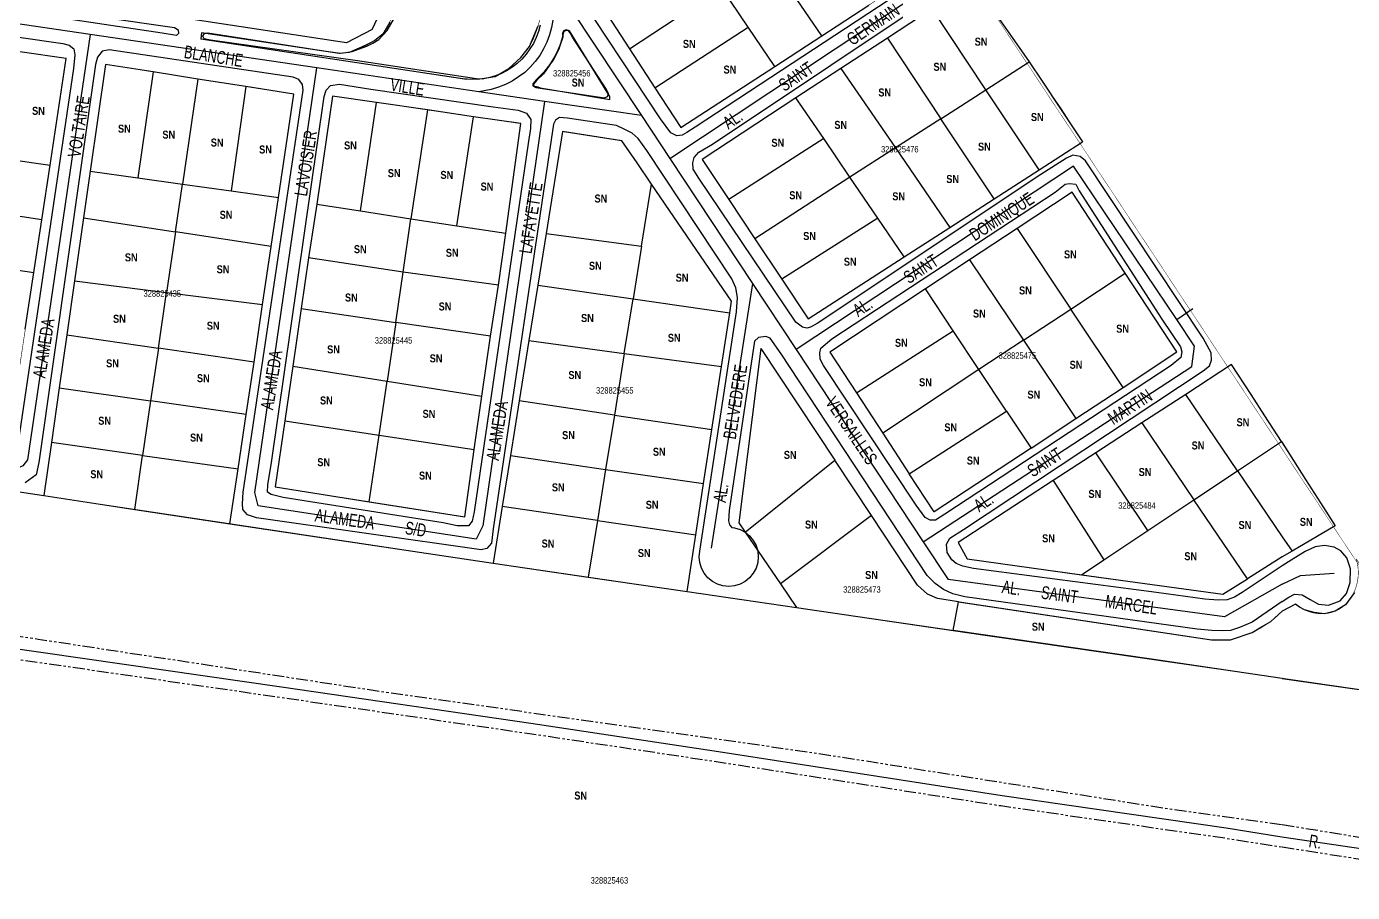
# Model space of a CAD drawing. Extents: x 204381 to 207261, y 4847713 to 4851061.
# Drawn here: x 205404 to 205818.2, y 4850411.3 to 4850681.8 of the extents above; entities that cross this region are included whole.
import ezdxf
from ezdxf.enums import TextEntityAlignment as Align

# ---------------------------------------------------------------- set-up
doc = ezdxf.new("R2010")
doc.units = 0
doc.header["$LTSCALE"] = 1.5
doc.header["$MEASUREMENT"] = 0
doc.linetypes.add('PHANTOMX2', pattern=[5, 2.5, -0.5, 0.5, -0.5, 0.5, -0.5])
for name, color, linetype in [('CD-MALHA-LOTES', 40, 'CONTINUOUS'), ('CD_TXT_QUADRA', 7, 'CONTINUOUS'), ('LM-LIM-SETOR-FISCAL', 7, 'CONTINUOUS'), ('RU-QUADRAS', 210, 'CONTINUOUS'), ('SV-EIXO-RUA-N-PAV', 6, 'CONTINUOUS'), ('SV-EIXO-RUA-PAV', 20, 'CONTINUOUS'), ('SV-RUA-NAO-PAV-S-GUIA-C-GUIA', 7, 'PHANTOMX2'), ('SV-RUA-PAVIM-S-GUIA-C-GUIA', 7, 'CONTINUOUS'), ('SV-TXT-RUA-N-PAV-S-GUIA-C-GUIA', 7, 'CONTINUOUS'), ('SV-TXT-RUA-PAV-S-GUIA-C-GUIA', 7, 'CONTINUOUS'), ('Th_NmrPort', 7, 'CONTINUOUS')]:
    doc.layers.add(name, color=color, linetype=linetype)
doc.styles.add('3288-25-2D_TXT$0$ARIAL', font='ARIAL.TTF')
doc.styles.add('ARIAL', font='ARIAL.TTF')
doc.styles.get("Standard").update_dxf_attribs({"font": 'swisscbo.ttf'})
doc.linetypes.add('Limite', pattern='A,20,-3,[130,ltypeshp.shx,S=6.35,R=0,X=0,Y=0],-3,20', length=46)

msp = doc.modelspace()

# ---------------------------------------------------------------- linework, layer by layer
at = {"layer": 'CD-MALHA-LOTES', "linetype": 'Continuous'}
for points in [[(205652.41, 4850678.89), (205635.71, 4850703.46)], [(205592.37, 4850674.82), (205621.23, 4850693.89)], [(205629.47, 4850681.63), (205621.23, 4850693.89)], [(205703.59, 4850690.37), (205715.55, 4850673.17)], [(205584.03, 4850687.6), (205592.37, 4850674.82)], [(205652.41, 4850678.89), (205667.12, 4850688.48)], [(205686.87, 4850687.35), (205672.92, 4850678.21)], [(205703.67, 4850662.08), (205686.87, 4850687.35)], [(205517.53, 4850683.22), (205515.32, 4850679.47)], [(205561.14, 4850675.56), (205563.85, 4850682.03)], [(205572.6, 4850680.83), (205571.75, 4850680.49)], [(205573.62, 4850680.49), (205572.6, 4850680.83)], [(205600.33, 4850662.62), (205629.47, 4850681.63)], [(205637.73, 4850669.32), (205629.47, 4850681.63)], [(205458.66, 4850679.84), (205458.4, 4850677.92)], [(205458.4, 4850677.92), (205540.77, 4850665.52)], [(205501.74, 4850673.35), (205458.66, 4850679.84)], [(205512.77, 4850677.43), (205509.89, 4850675.9)], [(205515.32, 4850679.47), (205512.77, 4850677.43)], [(205571.58, 4850678.45), (205570.56, 4850675.73)], [(205571.75, 4850680.49), (205571.41, 4850679.64)], [(205571.41, 4850679.64), (205571.58, 4850678.45)], [(205586.18, 4850659.9), (205573.62, 4850680.49)], [(205637.73, 4850669.32), (205652.41, 4850678.89)], [(205672.92, 4850678.21), (205658.43, 4850668.71)], [(205672.92, 4850678.21), (205689.63, 4850653.02)], [(205416.4, 4850671.85), (205401.88, 4850673.95)], [(205504.8, 4850673.69), (205501.74, 4850673.35)], [(205507.17, 4850674.71), (205504.8, 4850673.69)], [(205509.89, 4850675.9), (205507.17, 4850674.71)], [(205558.42, 4850672.15), (205561.14, 4850675.56)], [(205569.21, 4850672.84), (205567.34, 4850669.77)], [(205570.56, 4850675.73), (205569.21, 4850672.84)], [(205592.37, 4850674.82), (205600.33, 4850662.62)], [(205715.55, 4850673.17), (205717.18, 4850670.81)], [(205411.36, 4850638.49), (205416.4, 4850671.85)], [(205428.67, 4850669.97), (205423.91, 4850636.65)], [(205443.56, 4850667.62), (205428.67, 4850669.97)], [(205550.45, 4850666.2), (205554.69, 4850668.75)], [(205554.69, 4850668.75), (205558.42, 4850672.15)], [(205567.34, 4850669.77), (205565.47, 4850667.05)], [(205608.42, 4850650.22), (205637.73, 4850669.32)], [(205658.43, 4850668.71), (205644.37, 4850659.5)], [(205658.43, 4850668.71), (205675.44, 4850643.87)], [(205703.67, 4850662.08), (205717.18, 4850670.81)], [(205717.18, 4850670.81), (205721.25, 4850664.74)], [(205443.56, 4850667.62), (205438.76, 4850634.56)], [(205457.54, 4850665.41), (205443.56, 4850667.62)], [(205457.54, 4850665.41), (205452.72, 4850632.6)], [(205472.55, 4850663.04), (205457.54, 4850665.41)], [(205540.77, 4850665.52), (205545.02, 4850665.35)], [(205545.02, 4850665.35), (205550.45, 4850666.2)], [(205563.44, 4850665.01), (205562.42, 4850663.81)], [(205565.47, 4850667.05), (205563.44, 4850665.01)], [(205721.25, 4850664.74), (205726.84, 4850656.4)], [(205472.55, 4850663.04), (205467.88, 4850630.46)], [(205487.53, 4850660.67), (205472.55, 4850663.04)], [(205482.72, 4850628.37), (205487.53, 4850660.67)], [(205499.58, 4850660.1), (205494.69, 4850626.28)], [(205513.33, 4850658.08), (205499.58, 4850660.1)], [(205562.42, 4850663.81), (205562.42, 4850663.3)], [(205562.42, 4850663.3), (205563.77, 4850662.96)], [(205563.77, 4850662.96), (205564.45, 4850662.62)], [(205564.45, 4850662.62), (205586.18, 4850659.05)], [(205600.33, 4850662.62), (205608.42, 4850650.22)], [(205689.63, 4850653.02), (205703.67, 4850662.08)], [(205720.32, 4850637.04), (205703.67, 4850662.08)], [(205508.36, 4850624.18), (205513.33, 4850658.08)], [(205529.21, 4850655.75), (205513.33, 4850658.08)], [(205586.18, 4850659.05), (205586.18, 4850659.9)], [(205644.37, 4850659.5), (205615.07, 4850640.3)], [(205653.03, 4850646.78), (205644.37, 4850659.5)], [(205726.84, 4850656.4), (205733.92, 4850645.81)], [(205529.21, 4850655.75), (205524.02, 4850621.68)], [(205543.62, 4850653.64), (205529.21, 4850655.75)], [(205538.43, 4850619.5), (205543.62, 4850653.64)], [(205558.38, 4850651.47), (205543.62, 4850653.64)], [(205689.63, 4850653.02), (205675.44, 4850643.87)], [(205706.25, 4850627.96), (205689.63, 4850653.02)], [(205553.69, 4850617.25), (205558.38, 4850651.47)], [(205571.43, 4850648.97), (205566.32, 4850617.15)], [(205589.96, 4850646.07), (205571.43, 4850648.97)], [(205594.75, 4850639.19), (205589.96, 4850646.07)], [(205653.03, 4850646.78), (205623.42, 4850627.73)], [(205661.25, 4850634.71), (205653.03, 4850646.78)], [(205675.44, 4850643.87), (205661.25, 4850634.71)], [(205675.44, 4850643.87), (205692.42, 4850619.04)], [(205720.32, 4850637.04), (205733.92, 4850645.81)], [(205396.91, 4850640.59), (205411.36, 4850638.49)], [(205615.07, 4850640.3), (205623.42, 4850627.73)], [(205408.78, 4850621.42), (205411.36, 4850638.49)], [(205423.91, 4850636.65), (205421.82, 4850622.02)], [(205423.91, 4850636.65), (205438.76, 4850634.56)], [(205599.28, 4850632.55), (205594.75, 4850639.19)], [(205706.25, 4850627.96), (205720.32, 4850637.04)], [(205438.76, 4850634.56), (205452.72, 4850632.6)], [(205450.52, 4850617.65), (205452.72, 4850632.6)], [(205452.72, 4850632.6), (205467.88, 4850630.46)], [(205596.16, 4850613.19), (205599.28, 4850632.55)], [(205624.28, 4850595.96), (205599.28, 4850632.55)], [(205661.25, 4850634.71), (205631.53, 4850615.53)], [(205669.93, 4850621.94), (205661.25, 4850634.71)], [(205467.88, 4850630.46), (205482.72, 4850628.37)], [(205480.44, 4850613.08), (205482.72, 4850628.37)], [(205623.42, 4850627.73), (205631.53, 4850615.53)], [(205692.42, 4850619.04), (205706.25, 4850627.96)], [(205730.63, 4850630.11), (205713.44, 4850618.75)], [(205747.24, 4850604.74), (205730.63, 4850630.11)], [(205408.78, 4850621.42), (205379.3, 4850625.94)], [(205494.69, 4850626.28), (205492.12, 4850609.5)], [(205494.69, 4850626.28), (205508.36, 4850624.18)], [(205508.36, 4850624.18), (205524.02, 4850621.68)], [(205406.3, 4850604.99), (205408.78, 4850621.42)], [(205421.82, 4850622.02), (205419.01, 4850602.38)], [(205421.82, 4850622.02), (205450.52, 4850617.65)], [(205521.68, 4850605.12), (205524.02, 4850621.68)], [(205524.02, 4850621.68), (205538.43, 4850619.5)], [(205538.43, 4850619.5), (205553.69, 4850617.25)], [(205669.93, 4850621.94), (205639.92, 4850602.9)], [(205678.16, 4850609.84), (205669.93, 4850621.94)], [(205678.16, 4850609.84), (205692.42, 4850619.04)], [(205713.44, 4850618.75), (205698.54, 4850608.9)], [(205713.44, 4850618.75), (205730.24, 4850593.55)], [(205450.52, 4850617.65), (205447.75, 4850598.74)], [(205480.44, 4850613.08), (205450.52, 4850617.65)], [(205551.45, 4850600.96), (205553.69, 4850617.25)], [(205566.32, 4850617.15), (205563.72, 4850600.96)], [(205566.32, 4850617.15), (205596.16, 4850613.19)], [(205631.53, 4850615.53), (205639.92, 4850602.9)], [(205477.74, 4850594.95), (205480.44, 4850613.08)], [(205596.16, 4850613.19), (205593.49, 4850596.69)], [(205376.82, 4850609.38), (205406.3, 4850604.99)], [(205492.12, 4850609.5), (205489.8, 4850593.67)], [(205521.68, 4850605.12), (205492.12, 4850609.5)], [(205648.17, 4850590.5), (205678.16, 4850609.84)], [(205698.54, 4850608.9), (205684.79, 4850599.82)], [(205698.54, 4850608.9), (205715.41, 4850583.78)], [(205403.62, 4850587.31), (205406.3, 4850604.99)], [(205419.01, 4850602.38), (205416.59, 4850585.47)], [(205419.01, 4850602.38), (205447.75, 4850598.74)], [(205519.37, 4850589.34), (205521.68, 4850605.12)], [(205551.45, 4850600.96), (205521.68, 4850605.12)], [(205639.92, 4850602.9), (205648.17, 4850590.5)], [(205730.24, 4850593.55), (205747.24, 4850604.74)], [(205763.36, 4850580.13), (205747.24, 4850604.74)], [(205445.19, 4850581.32), (205447.75, 4850598.74)], [(205447.75, 4850598.74), (205477.74, 4850594.95)], [(205548.93, 4850585.12), (205551.45, 4850600.96)], [(205563.72, 4850600.96), (205560.95, 4850583.72)], [(205563.72, 4850600.96), (205593.49, 4850596.69)], [(205684.79, 4850599.82), (205654.95, 4850580.1)], [(205693.48, 4850586.74), (205684.79, 4850599.82)], [(205475.07, 4850576.98), (205477.74, 4850594.95)], [(205590.75, 4850579.7), (205593.49, 4850596.69)], [(205593.49, 4850596.69), (205623.73, 4850592.36)], [(205623.73, 4850592.36), (205624.28, 4850595.96)], [(205489.8, 4850593.67), (205487.24, 4850575.74)], [(205489.8, 4850593.67), (205519.37, 4850589.34)], [(205621.15, 4850575.6), (205623.73, 4850592.36)], [(205715.41, 4850583.78), (205730.24, 4850593.55)], [(205746.56, 4850569.07), (205730.24, 4850593.55)], [(205416.59, 4850585.47), (205414.23, 4850568.96)], [(205416.59, 4850585.47), (205445.19, 4850581.32)], [(205519.37, 4850589.34), (205516.66, 4850571.02)], [(205548.93, 4850585.12), (205519.37, 4850589.34)], [(205663.24, 4850567.41), (205693.48, 4850586.74)], [(205701.53, 4850574.63), (205693.48, 4850586.74)], [(205445.19, 4850581.32), (205442.77, 4850564.87)], [(205475.07, 4850576.98), (205445.19, 4850581.32)], [(205546.24, 4850566.28), (205548.93, 4850585.12)], [(205560.95, 4850583.72), (205557.91, 4850564.84)], [(205560.95, 4850583.72), (205590.75, 4850579.7)], [(205633.39, 4850581.26), (205626.47, 4850526.77)], [(205633.39, 4850581.26), (205656.55, 4850546.29)], [(205715.41, 4850583.78), (205701.53, 4850574.63)], [(205715.41, 4850583.78), (205731.81, 4850559.35)], [(205590.75, 4850579.7), (205587.64, 4850560.43)], [(205590.75, 4850579.7), (205621.15, 4850575.6)], [(205654.95, 4850580.1), (205663.24, 4850567.41)], [(205746.56, 4850569.07), (205763.36, 4850580.13)], [(205472.63, 4850560.6), (205475.07, 4850576.98)], [(205487.24, 4850575.74), (205484.73, 4850558.59)], [(205487.24, 4850575.74), (205516.66, 4850571.02)], [(205618.13, 4850555.9), (205621.15, 4850575.6)], [(205701.53, 4850574.63), (205671.46, 4850554.82)], [(205710.14, 4850561.67), (205701.53, 4850574.63)], [(205780.46, 4850576.18), (205766.19, 4850566.9)], [(205786.53, 4850566.87), (205780.46, 4850576.18)], [(205414.23, 4850568.96), (205411.78, 4850551.83)], [(205414.23, 4850568.96), (205442.77, 4850564.87)], [(205514.16, 4850554.15), (205516.66, 4850571.02)], [(205516.66, 4850571.02), (205546.24, 4850566.28)], [(205731.81, 4850559.35), (205746.56, 4850569.07)], [(205442.77, 4850564.87), (205440.27, 4850547.83)], [(205472.63, 4850560.6), (205442.77, 4850564.87)], [(205543.88, 4850549.68), (205546.24, 4850566.28)], [(205557.91, 4850564.84), (205555.16, 4850547.75)], [(205587.64, 4850560.43), (205557.91, 4850564.84)], [(205663.24, 4850567.41), (205671.46, 4850554.82)], [(205766.19, 4850566.9), (205752.45, 4850557.96)], [(205782.33, 4850543.03), (205766.19, 4850566.9)], [(205790.87, 4850560.2), (205786.53, 4850566.87)], [(205470.11, 4850543.65), (205472.63, 4850560.6)], [(205679.78, 4850542.08), (205710.14, 4850561.67)], [(205710.14, 4850561.67), (205717.81, 4850550.13)], [(205484.73, 4850558.59), (205481.72, 4850537.98)], [(205484.73, 4850558.59), (205514.16, 4850554.15)], [(205587.64, 4850560.43), (205584.9, 4850543.45)], [(205587.64, 4850560.43), (205618.13, 4850555.9)], [(205717.81, 4850550.13), (205731.81, 4850559.35)], [(205752.45, 4850557.96), (205738.03, 4850548.58)], [(205752.45, 4850557.96), (205768.71, 4850533.97)], [(205796.09, 4850552.19), (205790.87, 4850560.2)], [(205511.08, 4850533.35), (205514.16, 4850554.15)], [(205514.16, 4850554.15), (205543.88, 4850549.68)], [(205615.53, 4850539.02), (205618.13, 4850555.9)], [(205671.46, 4850554.82), (205679.78, 4850542.08)], [(205411.78, 4850551.83), (205409.41, 4850535.25)], [(205440.27, 4850547.83), (205411.78, 4850551.83)], [(205540.88, 4850528.66), (205543.88, 4850549.68)], [(205717.81, 4850550.13), (205687.54, 4850530.19)], [(205738.03, 4850548.58), (205724.77, 4850539.96)], [(205754.33, 4850524.39), (205738.03, 4850548.58)], [(205782.33, 4850543.03), (205796.09, 4850552.19)], [(205796.09, 4850552.19), (205803.6, 4850540.33)], [(205328.79, 4850547.41), (205409.41, 4850535.25)], [(205437.79, 4850530.97), (205440.27, 4850547.83)], [(205440.27, 4850547.83), (205470.11, 4850543.65)], [(205555.16, 4850547.75), (205552.62, 4850531.91)], [(205555.16, 4850547.75), (205584.9, 4850543.45)], [(205628.5, 4850523.81), (205656.55, 4850546.29)], [(205667.96, 4850529.07), (205656.55, 4850546.29)], [(205467.55, 4850526.49), (205470.11, 4850543.65)], [(205584.9, 4850543.45), (205582.32, 4850527.53)], [(205584.9, 4850543.45), (205615.53, 4850539.02)], [(205687.54, 4850530.19), (205679.78, 4850542.08)], [(205724.77, 4850539.96), (205695.09, 4850520.66)], [(205724.77, 4850539.96), (205740.53, 4850515.21)], [(205768.71, 4850533.97), (205782.33, 4850543.03)], [(205782.33, 4850543.03), (205796.3, 4850522.36)], [(205803.6, 4850540.33), (205809.18, 4850531.55)], [(205481.72, 4850537.98), (205511.08, 4850533.35)], [(205613.07, 4850522.99), (205615.53, 4850539.02)], [(205409.41, 4850535.25), (205437.79, 4850530.97)], [(205511.08, 4850533.35), (205540.88, 4850528.66)], [(205552.62, 4850531.91), (205549.76, 4850514.17)], [(205582.32, 4850527.53), (205552.62, 4850531.91)], [(205754.33, 4850524.39), (205768.71, 4850533.97)], [(205785.45, 4850509.27), (205768.71, 4850533.97)], [(205809.18, 4850531.55), (205812.83, 4850525.82)], [(205437.79, 4850530.97), (205467.55, 4850526.49)], [(205582.32, 4850527.53), (205579.47, 4850509.82)], [(205582.32, 4850527.53), (205613.07, 4850522.99)], [(205667.96, 4850529.07), (205639.49, 4850507.73)], [(205682.38, 4850507.31), (205667.96, 4850529.07)], [(205467.55, 4850526.49), (205549.76, 4850514.17)], [(205626.47, 4850526.77), (205628.5, 4850523.81)], [(205628.5, 4850523.81), (205639.49, 4850507.73)], [(205740.53, 4850515.21), (205754.33, 4850524.39)], [(205812.83, 4850525.82), (205799.4, 4850517.92)], [(205610.35, 4850505.3), (205613.07, 4850522.99)], [(205695.09, 4850520.66), (205697.87, 4850515.49)], [(205796.3, 4850522.36), (205799.4, 4850517.92)], [(205697.87, 4850515.49), (205733.55, 4850510.55)], [(205733.55, 4850510.55), (205740.53, 4850515.21)], [(205796.3, 4850516.09), (205785.45, 4850509.27)], [(205799.4, 4850517.92), (205796.3, 4850516.09)], [(205549.76, 4850514.17), (205579.47, 4850509.82)], [(205579.47, 4850509.82), (205610.35, 4850505.3)], [(205639.49, 4850507.73), (205644.57, 4850500.29)], [(205685.51, 4850504.52), (205682.38, 4850507.31)], [(205733.55, 4850510.55), (205777.75, 4850504.44)], [(205777.75, 4850504.44), (205785.45, 4850509.27)], [(205610.35, 4850505.3), (205644.57, 4850500.29)], [(205688.63, 4850503.12), (205685.51, 4850504.52)], [(205695.19, 4850502.12), (205688.63, 4850503.12)], [(205818.83, 4850504.98), (205816.04, 4850501.16)], [(205644.57, 4850500.29), (205693.52, 4850493.13)], [(205693.52, 4850493.13), (205695.19, 4850502.12)], [(205695.19, 4850502.12), (205774.18, 4850490.23)], [(205793.9, 4850496.98), (205796.3, 4850499.12)], [(205800.42, 4850501.39), (205796.3, 4850499.12)], [(205801.68, 4850500.44), (205800.42, 4850501.39)], [(205803.28, 4850499.54), (205801.68, 4850500.44)], [(205806.3, 4850498.7), (205803.28, 4850499.54)], [(205809.5, 4850498.36), (205806.3, 4850498.7)], [(205812.85, 4850499.16), (205809.5, 4850498.36)], [(205816.04, 4850501.16), (205812.85, 4850499.16)], [(205789.82, 4850494.24), (205792.77, 4850495.98)], [(205792.77, 4850495.98), (205793.9, 4850496.98)], [(205755.41, 4850484.12), (205693.52, 4850493.13)], [(205774.18, 4850490.23), (205780.08, 4850490.23)], [(205780.08, 4850490.23), (205786.86, 4850492.49)], [(205786.86, 4850492.49), (205789.82, 4850494.24)], [(205796.3, 4850478.17), (205755.41, 4850484.12)], [(205796.3, 4850478.17), (205849.33, 4850470.51)]]:
    msp.add_lwpolyline(points, dxfattribs=at)
at = {"layer": 'LM-LIM-SETOR-FISCAL', "linetype": 'Limite', "ltscale": 0.1, "const_width": 0.13, "flags": 128}
msp.add_lwpolyline([(206960.49, 4848346.74), (206519.68, 4848013.26), (206524.96, 4848001.52), (206186.17, 4847750.07), (206137.65, 4847714.77), (206055.88, 4847783.52), (206022.18, 4847808.19), (206018.12, 4847816.07), (206019.95, 4847830.66), (206053.3, 4847836.03), (206059.06, 4847868.43), (206040.45, 4847926.27), (206039.82, 4847951.17), (206026.44, 4847964.39), (205980.98, 4848000.04), (205948.86, 4848053.95), (205885.79, 4848047.59), (205885.38, 4848100.28), (205758.68, 4848087.81), (205748.41, 4848134.36), (205855.06, 4848144.19), (205857.54, 4848167.98), (205826.48, 4848206.22), (205791.25, 4848260.92), (205756.8, 4848299.01), (205692.97, 4848280.46), (205710.22, 4848439.16), (205051.32, 4848428.57), (204677.84, 4848416.25), (204661.89, 4848420.75), (204677.59, 4848456.68), (204685.73, 4848493.72), (204687.66, 4848576.43), (204676.79, 4848658.68), (204674.85, 4848798.87), (204665.61, 4849337.36), (204658.49, 4849545.69), (204657.02, 4849545.63), (204645.12, 4849704.28), (204643.71, 4849869.24), (204651.14, 4849927.22), (204647.62, 4849990.33), (204636.26, 4850264.54), (204381.83, 4850909.69), (204986.84, 4850806.73), (205140.83, 4850787.35), (205201.03, 4850796.27), (205245.63, 4850823.19), (205310.25, 4850896.98), (205324.08, 4850905.65), (205327.72, 4850908.15), (205339.74, 4850916.46), (205358.28, 4850945.44), (205381.54, 4850978.24), (205458.47, 4851060.64), (205958.1, 4850305), (206256.21, 4850261.19), (206296.36, 4850246.47), (206381.84, 4850187.26), (206402.35, 4850183.32), (206465.45, 4850155.1), (206438.69, 4850087.64), (206416.16, 4850016.08), (206422.43, 4850015.06), (206376.86, 4849879.93), (206318.97, 4849888.04), (206311.32, 4849828.25), (206177.89, 4849842.97), (206161.27, 4849779.77), (206627.66, 4849358.82), (206746.45, 4849445.1), (206955.53, 4849187.19), (207019.34, 4849111.98), (207025.31, 4849104.91), (207033.93, 4849094.44), (207048.4, 4849077.1), (207039.09, 4849069.24), (207026.18, 4849059.14), (207002.58, 4849038.25), (206981.71, 4849023.09), (206966.26, 4849011.39), (206958.44, 4849004.76), (206968.98, 4848989.87), (206978.67, 4848976.02), (207002.49, 4848944.75), (207008.79, 4848936.89), (207034.07, 4848905.39), (207054.15, 4848879.42), (207075.28, 4848852.41), (207089.04, 4848833.89), (207099.68, 4848804.07), (207108.98, 4848791.97), (207114.21, 4848785.08), (207138.58, 4848756.16), (207148.67, 4848740.27), (207162.16, 4848719.72), (207199.66, 4848661.86), (207214.13, 4848640.25), (207233.64, 4848611.27), (207250.42, 4848586.92), (207261.26, 4848571.24), (207169.66, 4848504.88), (207140.72, 4848483.45), (207106.7, 4848455.88), (207093.59, 4848446.09), (207051.18, 4848413.73)], close=True, dxfattribs=at)
at = {"layer": 'RU-QUADRAS', "color": 6, "linetype": 'Continuous', "const_width": 0.18}
for points in [[(205575.81, 4850700.19), (205651.31, 4850750.03), (205684.46, 4850699.78), (205608.42, 4850650.22)], [(205615.07, 4850640.3), (205699.81, 4850695.82), (205727.26, 4850656.21), (205733.92, 4850645.81), (205648.17, 4850590.5)], [(205338.89, 4850558.42), (205357.73, 4850680.33), (205416.4, 4850671.85), (205397.98, 4850549.95)], [(205409.41, 4850535.24), (205428.67, 4850669.97), (205487.53, 4850660.67), (205467.55, 4850526.46), (205438.93, 4850530.79)], [(205549.76, 4850514.17), (205571.43, 4850648.97), (205589.96, 4850646.07), (205624.28, 4850595.96), (205610.35, 4850505.3)], [(205654.95, 4850580.1), (205730.63, 4850630.11), (205763.36, 4850580.13), (205687.54, 4850530.19)]]:
    msp.add_lwpolyline(points, close=True, dxfattribs=at)
for points in [[(205458.4, 4850677.92), (205458.66, 4850679.84), (205501.74, 4850673.35), (205504.8, 4850673.69), (205512.77, 4850677.43), (205515.32, 4850679.47), (205521.43, 4850690.37), (205523.63, 4850697, -0.07318), (205527.88, 4850702.62), (205533.65, 4850706.36), (205538.4, 4850707.9, -0.054332), (205547.73, 4850707.73, -0.09162), (205556.9, 4850703.64, -0.052993), (205562.33, 4850696.66), (205564.02, 4850692.92), (205564.87, 4850686.79, -0.093048), (205561.14, 4850675.56), (205558.42, 4850672.15, -0.099167), (205550.45, 4850666.2), (205545.02, 4850665.35), (205540.77, 4850665.52)], [(205562.42, 4850663.3), (205562.42, 4850663.81), (205565.47, 4850667.05), (205569.21, 4850672.84), (205571.58, 4850678.45, -0.267309), (205571.75, 4850680.49), (205572.6, 4850680.83), (205573.62, 4850680.49), (205586.18, 4850659.9), (205586.18, 4850659.05), (205564.45, 4850662.62)], [(205481.72, 4850537.98), (205499.58, 4850660.1), (205558.38, 4850651.47), (205551.45, 4850600.96, 0.008072), (205540.88, 4850528.66)], [(205626.47, 4850526.76), (205633.39, 4850581.26), (205682.38, 4850507.31), (205685.51, 4850504.52), (205688.63, 4850503.12), (205695.19, 4850502.12), (205774.18, 4850490.23), (205780.08, 4850490.23), (205786.86, 4850492.49, 0.097089), (205796.3, 4850499.12), (205800.42, 4850501.39, 0.195784), (205809.5, 4850498.36, 0.164249), (205816.04, 4850501.16, 0.270305), (205819.41, 4850515.49), (205849.27, 4850470.52), (205644.57, 4850500.29)], [(205695.09, 4850520.66), (205780.46, 4850576.18), (205812.84, 4850525.82, 0.014514), (205777.75, 4850504.44), (205697.87, 4850515.49)], [(205304.76, 4850551.03), (205395.75, 4850537.31, 0.002262), (205849.27, 4850470.52), (205880.91, 4850423.04), (205948.37, 4850320.06), (205796.3, 4850342.94), (205284.76, 4850417.61)]]:
    msp.add_lwpolyline(points, format="xyb", close=True, dxfattribs=at)
at = {"layer": 'SV-EIXO-RUA-N-PAV', "flags": 128}
for points in [[(205763.31, 4850590.25), (205768.35, 4850593.72)], [(205273.18, 4850508.97), (205293.94, 4850505.27), (205316.5, 4850501.25), (205384.55, 4850489.81), (205483.6, 4850475.47), (205561.58, 4850464.13), (205618.86, 4850455.55), (205708.8, 4850441.6), (205778.79, 4850431.5), (205796.19, 4850428.65)], [(205796.19, 4850428.65), (205874.5, 4850417.13)]]:
    msp.add_lwpolyline(points, dxfattribs=at)
at = {"layer": 'SV-EIXO-RUA-PAV', "flags": 128}
for points in [[(205406.76, 4850940.49), (205445.74, 4850881.51), (205463.48, 4850854.68), (205485.96, 4850820.66), (205525.78, 4850760.42), (205530.13, 4850753.83), (205563.57, 4850703.23), (205564.96, 4850701.12), (205566.78, 4850698.38), (205596.13, 4850653.97), (205604.96, 4850640.61), (205630.79, 4850601.52), (205644.43, 4850580.89), (205684.14, 4850520.8), (205691.89, 4850509.08)], [(205511.95, 4850680.89), (205515.46, 4850688.21), (205525.18, 4850751.67)], [(205511.95, 4850680.89), (205503.98, 4850676.74), (205358.45, 4850698.91), (205354.04, 4850701.53), (205351.81, 4850702.86), (205303.83, 4850710.29)], [(205604.96, 4850640.61), (205687.57, 4850695.48), (205689.22, 4850701.82)], [(205566.78, 4850698.38), (205567.71, 4850693.22), (205568.21, 4850690.9), (205568.49, 4850688.55), (205568.54, 4850686.18), (205568.38, 4850683.82), (205567.99, 4850681.48), (205567.39, 4850679.19), (205566.57, 4850676.96), (205565.55, 4850674.82), (205564.33, 4850672.79), (205562.93, 4850670.88), (205561.35, 4850669.11), (205559.62, 4850667.49), (205557.74, 4850666.05), (205555.74, 4850664.78), (205553.62, 4850663.71), (205551.42, 4850662.84), (205549.14, 4850662.18), (205545.28, 4850661.45)], [(205596.13, 4850653.97), (205565.86, 4850658.42), (205545.28, 4850661.45), (205494.72, 4850668.89), (205423.83, 4850679.33), (205355.11, 4850689.44), (205352.1, 4850688.11), (205347.24, 4850685.96), (205301.25, 4850693.26)], [(205423.83, 4850679.33), (205404.3, 4850546.42), (205402.8, 4850544.52), (205399.79, 4850543.23)], [(205544.48, 4850521.68), (205476.36, 4850532.1), (205475.32, 4850536.27), (205494.72, 4850668.89)], [(205565.86, 4850658.42), (205546.57, 4850525.85), (205544.48, 4850521.68)], [(205768.84, 4850581.97), (205763.31, 4850590.25), (205731.1, 4850638.18), (205644.43, 4850580.89)], [(205630.79, 4850601.52), (205617.89, 4850518.83)], [(205684.14, 4850520.8), (205768.02, 4850575.63), (205768.84, 4850581.97)], [(205796.21, 4850507.57), (205801.94, 4850510.31), (205812.51, 4850511.03)], [(205796.21, 4850507.57), (205778.29, 4850497.38), (205691.89, 4850509.08)]]:
    msp.add_lwpolyline(points, dxfattribs=at)
at = {"layer": 'SV-RUA-NAO-PAV-S-GUIA-C-GUIA', "flags": 128}
for points in [[(205280.64, 4850509.93), (205310.99, 4850504.94), (205407.59, 4850490.46), (205514.91, 4850474.07), (205649.6, 4850455), (205761.81, 4850437.29), (205796.27, 4850432.5)], [(205278.63, 4850496.61), (205284.78, 4850499.4), (205289.3, 4850501.29), (205293.75, 4850501.77), (205315.96, 4850498.06), (205384.05, 4850486.62), (205483.14, 4850472.28), (205561.11, 4850460.94), (205618.37, 4850452.35), (205708.32, 4850438.4), (205778.31, 4850428.3), (205796.27, 4850425.5)], [(205796.27, 4850432.5), (205872.91, 4850420.01), (205877.54, 4850412.24)], [(205796.28, 4850425.5), (205848.89, 4850417.3), (205877.54, 4850412.24)]]:
    msp.add_lwpolyline(points, dxfattribs=at)
at = {"layer": 'SV-RUA-PAVIM-S-GUIA-C-GUIA', "flags": 128}
for points in [[(205679.48, 4850710.42), (205684.69, 4850702.54), (205685.86, 4850700.43), (205685.67, 4850698.73), (205683.52, 4850696.84), (205612.9, 4850650.38), (205610.29, 4850648.74), (205608.84, 4850647.85), (205607.14, 4850647.66), (205605.3, 4850648.62), (205602.07, 4850652.94), (205573.43, 4850696.37), (205572.49, 4850698.43), (205572.5, 4850700.78), (205573.9, 4850702.27), (205576.41, 4850704.56), (205647.03, 4850750.82), (205649.38, 4850752.26), (205651.18, 4850752.2), (205653.02, 4850750.49)], [(205360.88, 4850694.45), (205450.22, 4850681.49), (205451.36, 4850680.82), (205451.48, 4850679.59), (205450.83, 4850679.04), (205446.38, 4850679.72), (205362.67, 4850692.33), (205358.93, 4850692.9), (205357.28, 4850693.11), (205356.48, 4850693.57), (205356.16, 4850694.34), (205356.39, 4850694.87), (205356.78, 4850695.21), (205357.84, 4850695.24)], [(205401.62, 4850678.53), (205415.35, 4850676.56), (205417.35, 4850676), (205418.79, 4850674.8), (205419.13, 4850672.94), (205418.72, 4850668.74), (205401.4, 4850551.95), (205400.89, 4850549.1), (205399.88, 4850547.56), (205398.18, 4850547.16), (205394.69, 4850547.58), (205342.22, 4850555.54), (205338.68, 4850556.06), (205337.23, 4850556.82), (205336.69, 4850558.22), (205336.75, 4850561.02), (205337.32, 4850564.98), (205354.63, 4850681.01), (205354.89, 4850683.56), (205356.09, 4850684.56), (205358.04, 4850685.15), (205363.39, 4850684.37)], [(205571.45, 4850678.61), (205570.29, 4850674.76), (205568.48, 4850671.27), (205565.56, 4850667.58), (205563.21, 4850665.14), (205562.15, 4850663.94), (205562.2, 4850663.24), (205563.15, 4850662.79), (205584.56, 4850659.58), (205585.51, 4850659.92), (205585.8, 4850660.78), (205585.17, 4850662.13), (205574.6, 4850678.45), (205573.86, 4850679.85), (205573.31, 4850680.48), (205572.38, 4850680.61), (205571.76, 4850680.01)], [(205549.79, 4850656.69), (205557.62, 4850655.65), (205560.17, 4850654.74), (205561.51, 4850652.78), (205561.4, 4850649.93), (205560.68, 4850645.28), (205543.82, 4850530.19), (205543.26, 4850527.29), (205542.1, 4850525.85), (205538.55, 4850525.86), (205534.16, 4850526.79), (205484.2, 4850534.68), (205480.4, 4850535.65), (205479.26, 4850536.36), (205479.42, 4850538.61), (205480.54, 4850545.56), (205497, 4850659.9), (205497.56, 4850661.95), (205498.91, 4850663.35), (205501.81, 4850663.83), (205511.6, 4850662.23)], [(205758.7, 4850590.37), (205764.46, 4850581.73), (205764.95, 4850580.13), (205764.65, 4850578.43), (205761.59, 4850575.89), (205690.87, 4850529.43), (205688.01, 4850527.64), (205686.26, 4850527.6), (205684.72, 4850528.41), (205681.89, 4850532.23), (205652.95, 4850575.96), (205651.91, 4850577.87), (205651.87, 4850579.87), (205652.12, 4850581.37), (205655.53, 4850584.26), (205725.3, 4850630.07), (205728.46, 4850632.56), (205729.86, 4850632.75), (205731.75, 4850632.59), (205732.84, 4850630.53)]]:
    msp.add_lwpolyline(points, close=True, dxfattribs=at)
for points in [[(205796.27, 4850513.28), (205783.72, 4850505.01), (205781.37, 4850503.52), (205779.07, 4850502.73), (205776.27, 4850502.59), (205772.13, 4850502.96), (205757, 4850504.94), (205699.84, 4850512.52), (205696.54, 4850513.19), (205694.45, 4850514.05), (205693.06, 4850515.16), (205691.57, 4850517.52), (205691.43, 4850520.12), (205692.48, 4850521.97), (205696.69, 4850524.7), (205771.62, 4850574.24), (205773.53, 4850575.78), (205774.23, 4850577.53), (205774.04, 4850579.88), (205771.61, 4850584.4), (205734.78, 4850639.83), (205733.19, 4850641.19), (205730.89, 4850641.6), (205728.89, 4850640.71), (205720.83, 4850635.55), (205650.95, 4850588.99), (205648.9, 4850587.84), (205647.8, 4850587.55), (205646.4, 4850587.91), (205644.31, 4850589.47), (205613.98, 4850634.41), (205612.29, 4850637.27), (205612.1, 4850639.27), (205612.56, 4850640.92), (205614.01, 4850642.52), (205618.27, 4850645.05), (205692.2, 4850694.49)], [(205564.41, 4850682.24), (205563.9, 4850680.28), (205563.2, 4850678.38), (205562.33, 4850676.55), (205561.28, 4850674.81), (205560.09, 4850673.18), (205558.74, 4850671.66), (205557.26, 4850670.28), (205555.65, 4850669.04), (205553.94, 4850667.96), (205552.13, 4850667.05), (205550.24, 4850666.3), (205548.29, 4850665.74), (205546.3, 4850665.36), (205544.58, 4850665.48), (205507.44, 4850671.06), (205461.51, 4850677.59), (205459.46, 4850677.95), (205459.12, 4850678.85), (205459.57, 4850679.6), (205460.62, 4850679.85), (205498.21, 4850674.01), (205502.05, 4850673.54), (205503.75, 4850673.73), (205505.7, 4850674.02), (205508, 4850674.86), (205510.35, 4850675.7), (205512.21, 4850676.6), (205514.06, 4850677.79), (205516.67, 4850680.53), (205518.93, 4850684.57)], [(205796.27, 4850502.14), (205786.88, 4850495.68), (205782.98, 4850494.05), (205780.13, 4850493.16), (205777.63, 4850492.97), (205774.28, 4850493.09), (205769.69, 4850493.56), (205697.1, 4850503.62), (205693.41, 4850504.54), (205690.42, 4850505.91), (205687.88, 4850507.77), (205685.34, 4850510.29), (205639.78, 4850579.58), (205636.35, 4850584.45), (205634.95, 4850584.96), (205632.65, 4850584.62), (205631.4, 4850583.52), (205623.49, 4850530.56), (205623.33, 4850527.36), (205623.6, 4850526.15), (205624.33, 4850525.26), (205625.17, 4850525.17), (205626.9, 4850524.65), (205628.5, 4850523.8), (205629.89, 4850522.65), (205631.04, 4850521.25), (205631.89, 4850519.66), (205632.42, 4850517.93), (205632.59, 4850516.13), (205632.42, 4850514.33), (205631.89, 4850512.6), (205631.04, 4850511.01), (205629.89, 4850509.61), (205628.5, 4850508.46), (205626.9, 4850507.61), (205625.17, 4850507.09), (205623.37, 4850506.91), (205621.57, 4850507.09), (205619.84, 4850507.61), (205618.25, 4850508.46), (205616.85, 4850509.61), (205615.7, 4850511.01), (205614.85, 4850512.6), (205614.33, 4850514.33), (205614.15, 4850516.13), (205614.33, 4850517.93), (205614.6, 4850520.04), (205625.84, 4850592.66), (205626.11, 4850597.16), (205625.58, 4850600.17), (205624.34, 4850602.98), (205597.83, 4850643.1), (205595.1, 4850646.86), (205593.16, 4850648.48), (205590.72, 4850649.79), (205588.27, 4850650.85), (205573, 4850653.18), (205570.5, 4850653.39), (205569.2, 4850652.55), (205568.64, 4850651.3), (205549.79, 4850524.86), (205549.22, 4850520.36), (205547.77, 4850518.76), (205546.02, 4850518.32), (205475.88, 4850528.32), (205473.03, 4850529.28), (205471.59, 4850530.89), (205471.5, 4850532.69), (205471.71, 4850536.35), (205490.37, 4850661.89), (205490.17, 4850663.69), (205489.03, 4850665.25), (205487.34, 4850666), (205429.78, 4850674.49), (205427.58, 4850674.15), (205426.12, 4850672.21), (205425.56, 4850669.91), (205407.82, 4850545.62), (205407, 4850541.77), (205403.59, 4850539.28)], [(205796.28, 4850502.14), (205798.3, 4850503.54), (205800.09, 4850504.49), (205802.55, 4850504.22), (205805, 4850502.85), (205807.63, 4850501.39), (205810.73, 4850501.03), (205814.43, 4850502.39), (205816.35, 4850504.66), (205817.53, 4850508.13), (205817.62, 4850512.41), (205816.44, 4850515.87), (205814.63, 4850518.03), (205812.5, 4850519.13), (205809.46, 4850519.7), (205806.54, 4850519.31), (205803.41, 4850517.78), (205799.1, 4850515.14), (205796.28, 4850513.28)]]:
    msp.add_lwpolyline(points, dxfattribs=at)

# ---------------------------------------------------------------- texts
at = {"layer": 'CD_TXT_QUADRA', "color": 7, "linetype": 'Continuous', "style": 'ARIAL', "width": 0.7}
for s, p in [('328825456', (205574.33, 4850667.21)), ('328825476', (205676.8, 4850643.48)), ('328825435', (205446.41, 4850598.41)), ('328825445', (205518.65, 4850583.76)), ('328825475', (205713.54, 4850579.02)), ('328825455', (205587.76, 4850568.14)), ('328825484', (205750.9, 4850532.18)), ('328825473', (205664.97, 4850505.95)), ('328825463', (205586.09, 4850415.06))]:
    msp.add_text(s, height=2, dxfattribs=at).set_placement(p, align=Align.MIDDLE)
at = {"layer": 'SV-TXT-RUA-N-PAV-S-GUIA-C-GUIA', "style": 'ARIAL', "width": 0.7}
msp.add_text('R.                   PRINCIPAL', height=4, rotation=351, dxfattribs=at).set_placement((205804.38, 4850425.48))
at = {"layer": 'SV-TXT-RUA-PAV-S-GUIA-C-GUIA', "width": 0.7}
for s, rotation, style, p in [('AL.              SAINT             GERMAIN', 34, 'ARIAL', (205623.27, 4850649.55)), ('AVENIDA                                                   BLANCHE                                           VILLE', 351, 'ARIAL', (205381.31, 4850683.37)), ('ALAMEDA                                               VOLTAIRE', 81, 'ARIAL', (205409.87, 4850571.8)), ('ALAMEDA                                             LAVOISIER', 81, 'ARIAL', (205481.02, 4850561.85)), ('ALAMEDA                                           LAFAYETTE', 81, 'ARIAL', (205551.53, 4850546.04)), ('AL.            SAINT            DOMINIQUE', 33, 'ARIAL', (205663.8, 4850590.97)), ('AL.             BELVEDERE', 81, 'ARIAL', (205622.42, 4850532.91)), ('VERSAILLES', 304, 'ARIAL', (205653.39, 4850564.37)), ('AL.             SAINT                 MARTIN', 33, 'ARIAL', (205701.6, 4850529.98)), ('ALAMEDA         S/D', 352, '3288-25-2D_TXT$0$ARIAL', (205493.89, 4850527.22)), ('AL.      SAINT        MARCEL', 352, 'ARIAL', (205708.49, 4850504.86))]:
    msp.add_text(s, height=4, rotation=rotation, dxfattribs=dict(at, style=style)).set_placement(p)
at = {"layer": 'Th_NmrPort', "color": 1}
for p in [(205609.05, 4850676.39), (205700.21, 4850677.08), (205621.75, 4850668.36), (205687.33, 4850669.23), (205574.31, 4850664.31), (205670.11, 4850661.21), (205405.74, 4850655.47), (205656.37, 4850651.09), (205717.77, 4850653.53), (205432.58, 4850649.9), (205446.45, 4850648.04), (205461.56, 4850645.57), (205476.67, 4850643.4), (205503.21, 4850644.67), (205636.71, 4850645.5), (205701.25, 4850644.29), (205516.86, 4850636.01), (205533.31, 4850635.45), (205691.33, 4850634.17), (205545.85, 4850631.81), (205581.43, 4850628.08), (205642.28, 4850629.1), (205674.46, 4850628.76), (205464.34, 4850622.99), (205646.63, 4850616.37), (205434.73, 4850609.69), (205506.27, 4850612.25), (205534.98, 4850611.13), (205728.1, 4850610.63), (205463.41, 4850605.97), (205579.7, 4850607.06), (205659.33, 4850608.34), (205606.81, 4850603.35), (205503.49, 4850597.15), (205714.07, 4850599.37), (205532.75, 4850594.35), (205431.03, 4850590.51), (205460.33, 4850588.34), (205577.24, 4850590.74), (205699.68, 4850592.15), (205604.35, 4850584.56), (205744.42, 4850587.4), (205497.91, 4850580.94), (205675.29, 4850583), (205428.87, 4850576.59), (205529.96, 4850578.14), (205729.86, 4850576.14), (205457.24, 4850571.95), (205573.29, 4850572.94), (205682.84, 4850570.68), (205495.68, 4850565), (205716.7, 4850566.81), (205527.73, 4850560.81), (205426.41, 4850558.65), (205690.73, 4850556.6), (205782.02, 4850558.18), (205455.09, 4850553.39), (205571.32, 4850554.16), (205599.67, 4850548.96), (205640.58, 4850547.98), (205767.97, 4850550.93), (205494.85, 4850545.71), (205697.75, 4850546.22), (205423.94, 4850541.95), (205526.62, 4850541.52), (205751.44, 4850542.64), (205568.12, 4850537.84), (205735.74, 4850535.8), (205597.45, 4850532.4), (205647.19, 4850526.22), (205801.78, 4850527.05), (205782.64, 4850526.07), (205564.91, 4850520.29), (205721.28, 4850521.92), (205594.98, 4850517.32), (205765.7, 4850516.33), (205665.99, 4850510.47), (205718.05, 4850494.31), (205575.13, 4850441.55)]:
    msp.add_text('SN', height=2.5, dxfattribs=at).set_placement(p, align=Align.MIDDLE_LEFT)

doc.saveas('drawing.dxf')
